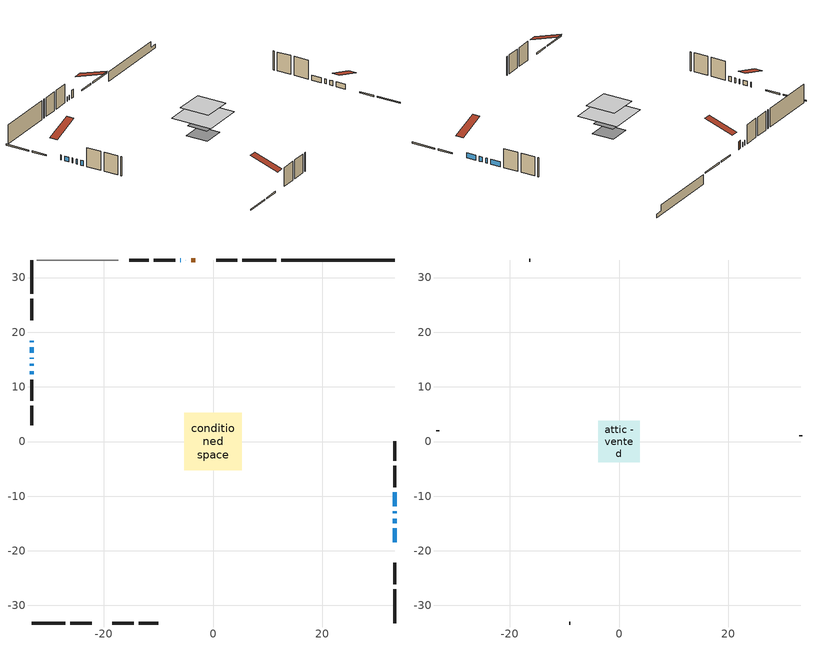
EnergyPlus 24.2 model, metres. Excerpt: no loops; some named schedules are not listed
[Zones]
conditioned space
 floor othersidecoefficients (Floor1 construction): -2.59,-2.59 -2.59,2.59 2.59,2.59 2.59,-2.59 z1.83
 floor adiabatic (AdiabaticFloorConstruction): -5.28,-5.28 -5.28,5.28 5.28,5.28 5.28,-5.28 z4.27
 floor foundation (Slab1 construction): -2.79,-2.79 -2.79,2.79 2.79,2.79 2.79,-2.79 z-0.61
 wall outside (RimJoist1 construction): 11.57,33.22 5.39,33.22 / -33.22,-33.22 -27.05,-33.22 / -33.22,33.22 -33.22,27.05 / 33.22,-33.22 33.22,-27.05 z1.83:2.13
 wall outside (RimJoist2 construction): 4.46,33.22 0.58,33.22 / -26.12,-33.22 -22.23,-33.22 / -33.22,26.12 -33.22,22.23 / 33.22,-26.12 33.22,-22.23 z1.83:2.13
 wall outside (AdiabaticWallConstruction 1): -3.23,33.22 -4.02,33.22 z1.83:3.86
 wall outside (AdiabaticWallConstruction): -33.22,18.42 -33.22,18.2 / -4.95,33.22 -5,33.22 / -33.22,17.28 -33.22,16.22 / 33.22,-18.42 33.22,-15.88 / -33.22,15.29 -33.22,15.13 / 33.22,-14.95 33.22,-14.1 / -5.92,33.22 -6.02,33.22 / -33.22,14.2 -33.22,13.83 / -33.22,12.9 -33.22,12.27 / 33.22,-13.17 33.22,-12.75 / 33.22,-11.82 33.22,-9.28 z1.83:3.05
 wall outside (Wall1 construction): -6.95,33.22 -10.84,33.22 / -18.42,-33.22 -14.53,-33.22 / -33.22,11.34 -33.22,7.45 / 33.22,-8.35 33.22,-4.46 z1.83:6.71
 wall outside (Wall2 construction): -11.77,33.22 -15.33,33.22 / -13.6,-33.22 -10.04,-33.22 / -33.22,6.52 -33.22,2.96 / 33.22,-3.53 33.22,0.03 z1.83:6.71
 wall foundation (FoundationWall1 construction): 12.5,33.22,-0.61 12.5,33.22,1.83 31.15,33.22,1.83 31.15,33.22,0.34 33.22,33.22,0.34 33.22,33.22,-0.61
 wall adiabatic (Wall4 construction): -17.35,33.22 -32.29,33.22 z1.83:6.71
 window (WindowConstruction 8): -33.22,18.42 -33.22,18.2 z1.83:3.05
 window (WindowConstruction 6): -4.95,33.22 -4.99,33.22 z1.83:3.05
 window (WindowConstruction 7): -33.22,17.28 -33.22,16.22 z1.83:3.05
 window (WindowConstruction 10): 33.22,-18.42 33.22,-15.88 z1.83:3.05
 window (WindowConstruction 9): -33.22,15.29 -33.22,15.13 z1.83:3.05
 window (WindowConstruction): 33.22,-14.95 33.22,-14.1 z1.83:3.05
 window (WindowConstruction 1): -5.92,33.22 -6.02,33.22 z1.83:3.05
 window (WindowConstruction 2): -33.22,14.2 -33.22,13.83 z1.83:3.05
 window (WindowConstruction 3): -33.22,12.9 -33.22,12.27 z1.83:3.05
 window (WindowConstruction 4): 33.22,-13.17 33.22,-12.75 z1.83:3.05
 window (WindowConstruction 5): 33.22,-11.82 33.22,-9.28 z1.83:3.05
 door (Door): -3.24,33.22 -4.02,33.22 z1.83:3.86
 ceiling adiabatic (AdiabaticFloorConstruction): 5.28,-5.28 5.28,5.28 -5.28,5.28 -5.28,-5.28 z4.27
attic - vented
 floor to conditioned space (Floor2 construction Reversed): -3.81,-3.81 -3.81,3.81 3.81,3.81 3.81,-3.81 z6.71
 wall outside (Wall3 construction): -16.26,33.22 -16.42,33.22 / -9.11,-33.22 -8.94,-33.22 / -33.22,2.03 -33.22,1.86 / 33.22,0.96 33.22,1.13 z1.83:6.71
 roof outside (Roof1 construction): -2.31,33.22,6.71 -2.31,25.81,9.18 -0.35,25.81,9.18 -0.35,33.22,6.71; -19.35,-33.22,6.71 -19.35,-25.81,9.18 -21.3,-25.81,9.18 -21.3,-33.22,6.71; -33.22,19.35,6.71 -25.81,19.35,9.18 -25.81,21.3,9.18 -33.22,21.3,6.71; 33.22,-19.35,6.71 25.81,-19.35,9.18 25.81,-21.3,9.18 33.22,-21.3,6.71
[Building]
Building 1: Terrain=Suburbs
[Site:Location]
Toronto City Centre_ON: Latitude {deg}=43.63; Longitude {deg}=-79.39; Time Zone {hr}=-5; Elevation {m}=77; Keep Site Location Information=Yes
[Site:GroundTemperature:Shallow]
5.01852, 3.26908, 3.12898, 3.95918, 7.29196, 10.6092, 13.4851, 15.3069, 15.4617, 13.9799, 11.1774, 7.9619
[Site:WaterMainsTemperature]
Calculation Method=Schedule; Temperature Schedule=mains temperature schedule
[Material] Roughness=Rough; Thermal Absorptance=0.9
Name | Thickness {m} | Conductivity {W/m-K} | Density {kg/m3} | Specific Heat {J/kg-K} | Solar Absorptance | Visible Absorptance
asphalt or fiberglass shingles | 0.00635 | 0.162714 | 1121.4 | 1465.45 | 0.4 | 0.4
ceiling loosefill ins | 0.0846667 | 0.0480833 | 16.02 | 1046.75 | 0.7 | 0.7
ceiling stud and cavity | 0.1397 | 0.102239 | 65.682 | 1177.47 | 0.7 | 0.7
concrete 4.0 in. | 0.1016 | 1.803125 | 2242.8 | 837.4 | 0.7 | 0.7
concrete 8.0 in. | 0.2032 | 1.803125 | 2242.8 | 837.4 | 0.7 | 0.7
door material | 0.04445 | 0.053851 | 512.64 | 1214.23 | 0.7 | 0.7
exterior vertical ins | 0.0460229 | 0.029427 | 32.04 | 1214.23 | 0.7 | 0.7
floor covering | 0.0127 | 0.0433444 | 54.468 | 1339.84 | 0.6 | 0.6
floor rigid ins | 0.051816 | 0.029427 | 32.04 | 1214.23 | 0.7 | 0.7
floor rigid ins 1; wall rigid ins | 0.512978 | 0.029427 | 32.04 | 1214.23 | 0.7 | 0.7
floor stud and cavity | 0.1397 | 0.529281 | 92.3553 | 1139.71 | 0.7 | 0.7
floor stud and cavity 1 | 0.1397 | 1.75129 | 37.0049 | 1207.88 | 0.7 | 0.7
furniture material conditioned space 1 | 0.1524 | 0.115458 | 640.8 | 1214.23 | 0.6 | 0.6
gypsum board | 0.0127 | 0.160291 | 801 | 837.4 | 0.6 | 0.6
gypsum board 1 | 0.0127 | 0.160291 | 801 | 837.4 | 0.7 | 0.7
osb sheathing 0.5 in. | 0.0127 | 0.115458 | 512.64 | 1214.23 | 0.7 | 0.7
osb sheathing 0.5 in. 1 | 0.0127 | 0.115458 | 512.64 | 1214.23 | 0.4 | 0.4
osb sheathing 0.75 in. | 0.01905 | 0.115458 | 512.64 | 1214.23 | 0.7 | 0.7
osb sheathing 2.0 in. | 0.0508 | 0.115458 | 512.64 | 1214.23 | 0.7 | 0.7
rim joist stud and cavity | 0.0508 | 0.0451784 | 125.044 | 1163.47 | 0.6 | 0.6
rim joist stud and cavity 1 | 0.0508 | 0.0291244 | 125.044 | 1163.47 | 0.6 | 0.6
wall stud and cavity | 0.1397 | 0.0813726 | 139.0536 | 1170.24 | 0.7 | 0.7
wall stud and cavity 1 | 0.0889 | 6.9971 | 50.32683 | 1063.81 | 0.6 | 0.6
wall stud and cavity 2 | 0.1397 | 0.0743184 | 139.0536 | 1170.24 | 0.7 | 0.7
wall stud and cavity 3 | 0.0889 | 0.380278 | 52.3479 | 1209.89 | 0.7 | 0.7
wall stud and cavity 4 | 0.0889 | 0.391764 | 83.0341 | 1211.67 | 0.7 | 0.7
wood siding | 0.0254 | 0.102417 | 544.68 | 1172.36 | 0.4 | 0.4
wood siding 1 | 0.00254 | 0.102417 | 544.68 | 1172.36 | 0.4 | 0.4
wood siding 2; wood siding 3; wood siding 4 | 0.0254 | 0.102417 | 544.68 | 1172.36 | 0.7 | 0.7
[WindowMaterial:SimpleGlazingSystem]
Name | U-Factor {W/m2-K} | Solar Heat Gain Coefficient
WindowMaterial | 2.589168 | 0.42
WindowMaterial 1 | 2.853195 | 0.24
WindowMaterial 2 | 2.64254 | 0.4
WindowMaterial 3 | 2.49491 | 0.47
WindowMaterial 4 | 2.21896 | 0.58
WindowMaterial 5 | 2.89237 | 0.07
WindowMaterial 6 | 2.27461 | 0.55
WindowMaterial 7 | 6.99757 | 0.67
WindowMaterial 8 | 7.12248 | 0.63
[Construction]
AdiabaticFloorConstruction: floor stud and cavity 1, floor rigid ins 1, osb sheathing 0.75 in., floor covering
AdiabaticWallConstruction: wood siding 3, wall rigid ins, wall stud and cavity 3, gypsum board
AdiabaticWallConstruction 1: wood siding 4, wall rigid ins, wall stud and cavity 3, gypsum board
Door: door material
Floor1 construction: floor stud and cavity, floor rigid ins, osb sheathing 0.75 in., floor covering
Floor2 construction Reversed: gypsum board, ceiling stud and cavity, ceiling loosefill ins
FoundationWall1 construction: concrete 8.0 in., gypsum board 1
furniture construction conditioned space 1: furniture material conditioned space 1
PartitionWallConstruction: gypsum board, wall stud and cavity 4, gypsum board
RimJoist1 construction: wood siding 2, osb sheathing 2.0 in., rim joist stud and cavity
RimJoist2 construction: wood siding 2, osb sheathing 2.0 in., rim joist stud and cavity 1
Roof1 construction: asphalt or fiberglass shingles
Slab1 construction: concrete 4.0 in.
Wall1 construction; Wall2 construction: wood siding, osb sheathing 0.5 in., wall stud and cavity, gypsum board
Wall3 construction: wood siding 1, wall stud and cavity 1
Wall4 construction: osb sheathing 0.5 in. 1, wall stud and cavity 2, gypsum board
WindowConstruction; WindowConstruction 4: WindowMaterial
WindowConstruction 1: WindowMaterial 1
WindowConstruction 10; WindowConstruction 5: WindowMaterial 4
WindowConstruction 2: WindowMaterial 2
WindowConstruction 3: WindowMaterial 3
WindowConstruction 6: WindowMaterial 5
WindowConstruction 7: WindowMaterial 6
WindowConstruction 8: WindowMaterial 7
WindowConstruction 9: WindowMaterial 8
[Zone] Multiplier=1; Part of Total Floor Area=Yes
Name | Volume {m3}
attic - vented | 23.2624
conditioned space | 369.7
[Space]
Name | Zone | Volume {m3}
attic - vented 1 | attic - vented | 23.2624
conditioned space 1 | conditioned space | 369.7
[ZoneInfiltration:EffectiveLeakageArea]
infil attic - vented 1: Zone or Space=attic - vented 1; Schedule=Always On Discrete; Effective Air Leakage Area {cm2}=2440.84; Stack Coefficient=0.00051102; Wind Coefficient=1.52735e-05
[ZoneMixing]
whole house fan mix: Zone or Space=attic - vented; Schedule=Always On Continuous; Design Flow Rate Calculation Method=Flow/Zone; Design Flow Rate {m3/s}=0; Source Zone or Space=conditioned space
[SurfaceProperty:OtherSideCoefficients]
other non-freezing space: Combined Convective/Radiative Film Coefficient {W/m2-K}=8.35; Constant Temperature Coefficient=1; External Dry-Bulb Temperature Coefficient=0; Ground Temperature Coefficient=0; Wind Speed Coefficient=0; Zone Air Temperature Coefficient=0; Constant Temperature Schedule=other non-freezing space; Previous Other Side Temperature Coefficient=0
[SurfaceProperty:ExposedFoundationPerimeter]
Slab1: Exposed Perimeter Calculation Method=TotalExposedPerimeter; Total Exposed Perimeter {m}=20.726
[InternalMass] Zone or ZoneList=conditioned space; Space or SpaceList=conditioned space 1
Name | Construction | Surface Area {m2}
furniture mass conditioned space 1 | furniture construction conditioned space 1 | 67.7921
partition wall mass | PartitionWallConstruction | 169.48
[Lights]
interior lighting: Zone or ZoneList or Space or SpaceList=conditioned space 1; Schedule=interior lighting schedule; Design Level Calculation Method=LightingLevel; Lighting Level {W}=343.2; Return Air Fraction=0; Fraction Radiant=0.6; Fraction Visible=0.2; Fraction Replaceable=1
[People]
occupants: Zone or ZoneList or Space or SpaceList=conditioned space 1; Number of People Schedule=occupants schedule; Number of People Calculation Method=People; Number of People=3; Fraction Radiant=0.314171; Sensible Heat Fraction=0.56303; Activity Level Schedule=occupants activity schedule; Carbon Dioxide Generation Rate {m3/s-W}=0; Enable ASHRAE 55 Comfort Warnings=No; Mean Radiant Temperature Calculation Type=EnclosureAveraged
[ElectricEquipment] Zone or ZoneList or Space or SpaceList=conditioned space 1; Design Level Calculation Method=EquipmentLevel
Name | Schedule | Design Level {W} | Fraction Latent | Fraction Radiant | Fraction Lost
clothes dryer | clothes dryer schedule | 140.772 | 0.015 | 0.081 | 0.85
clothes washer | clothes washer schedule | 32.1985 | 0.03 | 0.162 | 0.7
cooking range | cooking range schedule | 208.969 | 0.08 | 0.432 | 0.2
dishwasher | dishwasher schedule | 66.8632 | 0.3 | 0.18 | 0.4
fridge | fridge schedule | 72.9452 | 0 | 0.6 | 0
mech vent bath fan 0 | mech vent bath fan 0 schedule | 50.2 | 0 | 0 | 1
mech vent house fan | mech vent house fan schedule | 0 | 0 | 0 | 1
mech vent house fan cfis | mech vent house fan cfis schedule | 0 | 0 | 0 | 0
mech vent range fan 0 | mech vent range fan 0 schedule | 57 | 0 | 0 | 1
misc plug loads | misc plug loads schedule | 494.7 | 0.045 | 0.513 | 0.1
whole house fan | Always On Discrete | 0 | 0 | 0 | 1
[OtherEquipment] Zone or ZoneList or Space or SpaceList=conditioned space 1; Design Level Calculation Method=EquipmentLevel
Name | Fuel Type | Schedule | Design Level {W} | Fraction Latent | Fraction Radiant | Fraction Lost
clothes dryer 1 | Electricity | clothes dryer schedule | 0 | 0.015 | 0.081 | 0.85
cooking range 1 | Electricity | cooking range schedule | 0 | 0.08 | 0.432 | 0.2
general water use latent | None | general water use schedule | 59.3978 | 1 | 0 | 0
general water use sensible | None | general water use schedule | -58.539 | 0 | 0.6 | 0
mech vent house fan latent load | None | Always On Discrete | 0 | 1 | 0 | 0
mech vent house fan sensible load | None | Always On Discrete | 0 | 0 | 0 | 0
water heater energy adjustment1 | NaturalGas | Always On Discrete | 0.01 | 0 | 0 | 1
[ZoneInfiltration:DesignFlowRate] Zone or ZoneList or Space or SpaceList=conditioned space 1; Schedule=Always On Discrete; Design Flow Rate Calculation Method=Flow/Zone; Design Flow Rate {m3/s}=0
infil flow; natural vent flow; whole house fan flow
[AvailabilityManager:Scheduled]
central ac and furnace airloop Availability Manager: Schedule=Always On Discrete
[Foundation:Kiva]
Foundation Kiva 1: Initial Indoor Air Temperature {C}=18; Wall Height Above Grade {m}=1.82999; Wall Depth Below Slab {m}=0.2032; Custom Block Material Name 1=exterior vertical ins; Custom Block Depth 1 {m}=2.43998; Custom Block X Position 1 {m}=0.2159; Custom Block Z Position 1 {m}=0
[Foundation:Kiva:Settings]
Soil Conductivity {W/m-K}=0.849921; Soil Density {kg/m3}=1842.3; Soil Specific Heat {J/kg-K}=418.7; Ground Solar Absorptivity=0.9; Ground Thermal Absorptivity=0.9; Ground Surface Roughness {m}=0.03; Far-Field Width {m}=40; Deep-Ground Boundary Condition=ZeroFlux; Deep-Ground Depth {m}=40; Minimum Cell Dimension {m}=0.2; Maximum Cell Growth Coefficient=3; Simulation Timestep=Timestep
[Exterior:Lights]
exterior lighting: Schedule=exterior lighting schedule; Design Level {W}=75.6
[EnergyManagementSystem:GlobalVariable]
central_ac_and_furnace_airloop_Fan_RTF
infil_program_Qfan
infil_program_Qinf
natural_vent_program_Qnv
natural_vent_program_Qwhf
[EnergyManagementSystem:Sensor]
Name | Output:Variable or Output:Meter Index Key | Output:Variable or Output:Meter
airflow_gain | infil flow | Infiltration Sensible Heat Gain Energy
airflow_gain_1 | natural vent flow | Infiltration Sensible Heat Gain Energy
airflow_gain_2 | whole house fan flow | Infiltration Sensible Heat Gain Energy
airflow_loss | infil flow | Infiltration Sensible Heat Loss Energy
airflow_loss_1 | natural vent flow | Infiltration Sensible Heat Loss Energy
airflow_loss_2 | whole house fan flow | Infiltration Sensible Heat Loss Energy
clg_load_cond |  | Cooling:EnergyTransfer:Zone:CONDITIONED SPACE
clg_sp_s; clg_sp_s_1 | cooling setpoint | Schedule Value
clothes_dryer_exhaust_0_sch_s | clothes dryer exhaust 0 schedule | Schedule Value
cool_season | cooling season schedule | Schedule Value
htg_load_cond |  | Heating:EnergyTransfer:Zone:CONDITIONED SPACE
htg_sp_s; htg_sp_s_1 | heating setpoint | Schedule Value
ig_ee_conv | clothes dryer | Electric Equipment Convective Heating Energy
ig_ee_conv_2 | cooking range | Electric Equipment Convective Heating Energy
ig_ee_conv_4 | fridge | Electric Equipment Convective Heating Energy
ig_ee_conv_5 | misc plug loads | Electric Equipment Convective Heating Energy
ig_ee_conv_6 | whole house fan | Electric Equipment Convective Heating Energy
ig_ee_rad | clothes dryer | Electric Equipment Radiant Heating Energy
ig_ee_rad_2 | cooking range | Electric Equipment Radiant Heating Energy
ig_ee_rad_4 | fridge | Electric Equipment Radiant Heating Energy
ig_ee_rad_5 | misc plug loads | Electric Equipment Radiant Heating Energy
ig_ee_rad_6 | whole house fan | Electric Equipment Radiant Heating Energy
ig_lgt_conv | interior lighting | Lights Convective Heating Energy
ig_lgt_rad | interior lighting | Lights Radiant Heating Energy
ig_lgt_vis | interior lighting | Lights Visible Radiation Heating Energy
ig_oe_conv | clothes dryer 1 | Other Equipment Convective Heating Energy
ig_oe_conv_1 | cooking range 1 | Other Equipment Convective Heating Energy
ig_oe_conv_2 | general water use latent | Other Equipment Convective Heating Energy
ig_oe_conv_3 | general water use sensible | Other Equipment Convective Heating Energy
ig_oe_conv_4 | water heater energy adjustment1 | Other Equipment Convective Heating Energy
ig_oe_rad | clothes dryer 1 | Other Equipment Radiant Heating Energy
ig_oe_rad_1 | cooking range 1 | Other Equipment Radiant Heating Energy
ig_oe_rad_2 | general water use latent | Other Equipment Radiant Heating Energy
ig_oe_rad_3 | general water use sensible | Other Equipment Radiant Heating Energy
ig_oe_rad_4 | water heater energy adjustment1 | Other Equipment Radiant Heating Energy
ig_ppl_conv | occupants | People Convective Heating Energy
ig_ppl_rad | occupants | People Radiant Heating Energy
im_conv | furniture mass conditioned space 1 | Surface Inside Face Convection Heat Gain Energy
im_conv_1 | partition wall mass | Surface Inside Face Convection Heat Gain Energy
im_ig | furniture mass conditioned space 1 | Surface Inside Face Internal Gains Radiation Heat Gain Energy
im_ig_1 | partition wall mass | Surface Inside Face Internal Gains Radiation Heat Gain Energy
im_lgt | furniture mass conditioned space 1 | Surface Inside Face Lights Radiation Heat Gain Energy
im_lgt_1 | partition wall mass | Surface Inside Face Lights Radiation Heat Gain Energy
im_sol | furniture mass conditioned space 1 | Surface Inside Face Solar Radiation Heat Gain Energy
im_sol_1 | partition wall mass | Surface Inside Face Solar Radiation Heat Gain Energy
im_surf | furniture mass conditioned space 1 | Surface Inside Face Net Surface Thermal Radiation Heat Gain Energy
im_surf_1 | partition wall mass | Surface Inside Face Net Surface Thermal Radiation Heat Gain Energy
mech_vent_bath_fan_0_sch_s | mech vent bath fan 0 schedule | Schedule Value
mech_vent_range_fan_0_sch_s | mech vent range fan 0 schedule | Schedule Value
mv_conv | mech vent bath fan 0 | Electric Equipment Convective Heating Energy
mv_conv_1 | mech vent house fan | Electric Equipment Convective Heating Energy
mv_conv_2 | mech vent house fan cfis | Electric Equipment Convective Heating Energy
mv_conv_3 | mech vent range fan 0 | Electric Equipment Convective Heating Energy
mv_conv_4 | mech vent house fan latent load | Other Equipment Convective Heating Energy
mv_conv_5 | mech vent house fan sensible load | Other Equipment Convective Heating Energy
mv_rad | mech vent bath fan 0 | Electric Equipment Radiant Heating Energy
mv_rad_1 | mech vent house fan | Electric Equipment Radiant Heating Energy
mv_rad_2 | mech vent house fan cfis | Electric Equipment Radiant Heating Energy
mv_rad_3 | mech vent range fan 0 | Electric Equipment Radiant Heating Energy
mv_rad_4 | mech vent house fan latent load | Other Equipment Radiant Heating Energy
mv_rad_5 | mech vent house fan sensible load | Other Equipment Radiant Heating Energy
natural_vent_s | natural vent schedule | Schedule Value
oa_temp |  | Site Outdoor Air Drybulb Temperature
out_pb_s |  | Site Outdoor Air Barometric Pressure
out_wt_s |  | Site Outdoor Air Humidity Ratio
site_vw_s |  | Site Wind Speed
ss_back_out | Window1 | Surface Window Shortwave from Zone Back Out Window Heat Transfer Rate
ss_back_out_1 | Window10 | Surface Window Shortwave from Zone Back Out Window Heat Transfer Rate
ss_back_out_10 | Window9 | Surface Window Shortwave from Zone Back Out Window Heat Transfer Rate
ss_back_out_2 | Window11 | Surface Window Shortwave from Zone Back Out Window Heat Transfer Rate
ss_back_out_3 | Window12 | Surface Window Shortwave from Zone Back Out Window Heat Transfer Rate
ss_back_out_4 | Window2 | Surface Window Shortwave from Zone Back Out Window Heat Transfer Rate
ss_back_out_5 | Window3 | Surface Window Shortwave from Zone Back Out Window Heat Transfer Rate
ss_back_out_6 | Window5 | Surface Window Shortwave from Zone Back Out Window Heat Transfer Rate
ss_back_out_7 | Window6 | Surface Window Shortwave from Zone Back Out Window Heat Transfer Rate
ss_back_out_8 | Window7 | Surface Window Shortwave from Zone Back Out Window Heat Transfer Rate
ss_back_out_9 | Window8 | Surface Window Shortwave from Zone Back Out Window Heat Transfer Rate
ss_conv | Door1 | Surface Inside Face Convection Heat Gain Energy
ss_conv_1 | Window1 | Surface Inside Face Convection Heat Gain Energy
ss_conv_10 | Window8 | Surface Inside Face Convection Heat Gain Energy
ss_conv_11 | Window9 | Surface Inside Face Convection Heat Gain Energy
ss_conv_2 | Window10 | Surface Inside Face Convection Heat Gain Energy
ss_conv_3 | Window11 | Surface Inside Face Convection Heat Gain Energy
ss_conv_4 | Window12 | Surface Inside Face Convection Heat Gain Energy
ss_conv_5 | Window2 | Surface Inside Face Convection Heat Gain Energy
ss_conv_6 | Window3 | Surface Inside Face Convection Heat Gain Energy
ss_conv_7 | Window5 | Surface Inside Face Convection Heat Gain Energy
ss_conv_8 | Window6 | Surface Inside Face Convection Heat Gain Energy
ss_conv_9 | Window7 | Surface Inside Face Convection Heat Gain Energy
ss_ig | Door1 | Surface Inside Face Internal Gains Radiation Heat Gain Energy
ss_ig_1 | Window1 | Surface Inside Face Internal Gains Radiation Heat Gain Energy
ss_ig_10 | Window8 | Surface Inside Face Internal Gains Radiation Heat Gain Energy
ss_ig_11 | Window9 | Surface Inside Face Internal Gains Radiation Heat Gain Energy
ss_ig_2 | Window10 | Surface Inside Face Internal Gains Radiation Heat Gain Energy
ss_ig_3 | Window11 | Surface Inside Face Internal Gains Radiation Heat Gain Energy
ss_ig_4 | Window12 | Surface Inside Face Internal Gains Radiation Heat Gain Energy
ss_ig_5 | Window2 | Surface Inside Face Internal Gains Radiation Heat Gain Energy
ss_ig_6 | Window3 | Surface Inside Face Internal Gains Radiation Heat Gain Energy
ss_ig_7 | Window5 | Surface Inside Face Internal Gains Radiation Heat Gain Energy
ss_ig_8 | Window6 | Surface Inside Face Internal Gains Radiation Heat Gain Energy
ss_ig_9 | Window7 | Surface Inside Face Internal Gains Radiation Heat Gain Energy
ss_lgt | Door1 | Surface Inside Face Lights Radiation Heat Gain Energy
ss_sol | Door1 | Surface Inside Face Solar Radiation Heat Gain Energy
ss_surf | Door1 | Surface Inside Face Net Surface Thermal Radiation Heat Gain Energy
ss_surf_1 | Window1 | Surface Inside Face Net Surface Thermal Radiation Heat Gain Energy
ss_surf_10 | Window8 | Surface Inside Face Net Surface Thermal Radiation Heat Gain Energy
ss_surf_11 | Window9 | Surface Inside Face Net Surface Thermal Radiation Heat Gain Energy
ss_surf_2 | Window10 | Surface Inside Face Net Surface Thermal Radiation Heat Gain Energy
ss_surf_3 | Window11 | Surface Inside Face Net Surface Thermal Radiation Heat Gain Energy
ss_surf_4 | Window12 | Surface Inside Face Net Surface Thermal Radiation Heat Gain Energy
ss_surf_5 | Window2 | Surface Inside Face Net Surface Thermal Radiation Heat Gain Energy
ss_surf_6 | Window3 | Surface Inside Face Net Surface Thermal Radiation Heat Gain Energy
ss_surf_7 | Window5 | Surface Inside Face Net Surface Thermal Radiation Heat Gain Energy
ss_surf_8 | Window6 | Surface Inside Face Net Surface Thermal Radiation Heat Gain Energy
ss_surf_9 | Window7 | Surface Inside Face Net Surface Thermal Radiation Heat Gain Energy
ss_trans_in | Window1 | Surface Window Transmitted Solar Radiation Rate
ss_trans_in_1 | Window10 | Surface Window Transmitted Solar Radiation Rate
ss_trans_in_10 | Window9 | Surface Window Transmitted Solar Radiation Rate
ss_trans_in_2 | Window11 | Surface Window Transmitted Solar Radiation Rate
ss_trans_in_3 | Window12 | Surface Window Transmitted Solar Radiation Rate
ss_trans_in_4 | Window2 | Surface Window Transmitted Solar Radiation Rate
ss_trans_in_5 | Window3 | Surface Window Transmitted Solar Radiation Rate
ss_trans_in_6 | Window5 | Surface Window Transmitted Solar Radiation Rate
ss_trans_in_7 | Window6 | Surface Window Transmitted Solar Radiation Rate
ss_trans_in_8 | Window7 | Surface Window Transmitted Solar Radiation Rate
ss_trans_in_9 | Window8 | Surface Window Transmitted Solar Radiation Rate
ss_trans_out | Window1 | Surface Inside Face Initial Transmitted Diffuse Transmitted Out Window Solar Radiation Rate
ss_trans_out_1 | Window10 | Surface Inside Face Initial Transmitted Diffuse Transmitted Out Window Solar Radiation Rate
ss_trans_out_10 | Window9 | Surface Inside Face Initial Transmitted Diffuse Transmitted Out Window Solar Radiation Rate
ss_trans_out_2 | Window11 | Surface Inside Face Initial Transmitted Diffuse Transmitted Out Window Solar Radiation Rate
ss_trans_out_3 | Window12 | Surface Inside Face Initial Transmitted Diffuse Transmitted Out Window Solar Radiation Rate
ss_trans_out_4 | Window2 | Surface Inside Face Initial Transmitted Diffuse Transmitted Out Window Solar Radiation Rate
ss_trans_out_5 | Window3 | Surface Inside Face Initial Transmitted Diffuse Transmitted Out Window Solar Radiation Rate
ss_trans_out_6 | Window5 | Surface Inside Face Initial Transmitted Diffuse Transmitted Out Window Solar Radiation Rate
ss_trans_out_7 | Window6 | Surface Inside Face Initial Transmitted Diffuse Transmitted Out Window Solar Radiation Rate
ss_trans_out_8 | Window7 | Surface Inside Face Initial Transmitted Diffuse Transmitted Out Window Solar Radiation Rate
ss_trans_out_9 | Window8 | Surface Inside Face Initial Transmitted Diffuse Transmitted Out Window Solar Radiation Rate
s_conv | Floor1 | Surface Inside Face Convection Heat Gain Energy
s_conv_1 | Floor2 | Surface Inside Face Convection Heat Gain Energy
s_conv_10 | RimJoist2:180 | Surface Inside Face Convection Heat Gain Energy
s_conv_11 | RimJoist2:270 | Surface Inside Face Convection Heat Gain Energy
s_conv_12 | RimJoist2:90 | Surface Inside Face Convection Heat Gain Energy
s_conv_13 | Slab1 | Surface Inside Face Convection Heat Gain Energy
s_conv_14 | Wall1:0 | Surface Inside Face Convection Heat Gain Energy
s_conv_15 | Wall1:180 | Surface Inside Face Convection Heat Gain Energy
s_conv_16 | Wall1:270 | Surface Inside Face Convection Heat Gain Energy
s_conv_17 | Wall1:90 | Surface Inside Face Convection Heat Gain Energy
s_conv_18 | Wall2:0 | Surface Inside Face Convection Heat Gain Energy
s_conv_19 | Wall2:180 | Surface Inside Face Convection Heat Gain Energy
